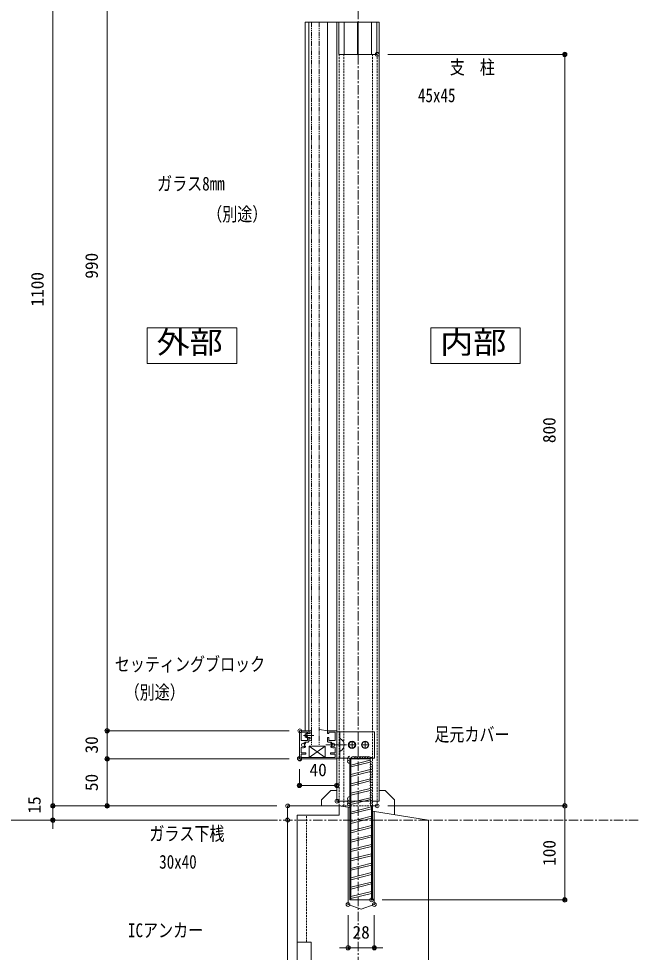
# Model space of a CAD drawing. Units: millimetres, scale not verified. Extents: x -1682 to 1682, y -1188 to 1188.
# Drawn here: x -279 to 380, y -620 to 374 of the extents above; entities that cross this region are included whole.
import ezdxf
from ezdxf.enums import TextEntityAlignment as Align

# ---------------------------------------------------------------- set-up
doc = ezdxf.new("R2010")
doc.units = ezdxf.units.MM
doc.header["$LTSCALE"] = 8
doc.header["$PDMODE"] = 32
doc.header["$PDSIZE"] = 4
for name, pattern in [('USER1', [2, 1.25, -0.25, 0.25, -0.25]), ('USER2', [1.25, 0.625, -0.125, 0.125, -0.125, 0.125, -0.125]), ('USER3', [0.375, 0.25, -0.125]), ('USER4', [2.3, 2, -0.1, 0.1, -0.1])]:
    doc.linetypes.add(name, pattern=pattern)
for name, color, linetype, lineweight in [('0-0_0', 7, 'Continuous', 18), ('0-1_DEFPOINTS', 7, 'Continuous', 18), ('0-3_MOJI', 7, 'Continuous', 18), ('0-4_アンカー', 4, 'Continuous', 18), ('0-6_6ﾊｯﾁﾝｸﾞ', 4, 'Continuous', 18), ('0-7_2躯体線', 4, 'Continuous', 18), ('0-8_3中心線', 2, 'USER1', 18), ('0-9_41ｱﾙﾐ', 6, 'Continuous', 18), ('0-A_1手摺寸法', 7, 'Continuous', 18), ('0-C_P4-12', 7, 'Continuous', 18), ('0-D_2a', 1, 'USER2', 18), ('1-0_KIJUN-A', 2, 'USER1', 18), ('1-2_2躯体隠れ', 6, 'USER3', 18), ('1-3_101', 7, 'Continuous', 18)]:
    doc.layers.add(name, color=color, linetype=linetype, lineweight=lineweight)
doc.layers.add('0-2_笠木', color=7, linetype='Continuous')
doc.styles.add('ＭＳ ゴシック', font='')
doc.styles.get('ＭＳ ゴシック').set_extended_font_data('MS Gothic')

# ---------------------------------------------------------------- blocks, each defined once
blk = doc.blocks.new('D31')
at = {"layer": '0-1_DEFPOINTS'}
blk.add_point((104.83, 1130.25), dxfattribs=at)
at = {"layer": '0-A_1手摺寸法'}
blk.add_line((81.83, 1130.25), (-514.28, 1130.25), dxfattribs=at)
blk = doc.blocks.new('_ORIGIN2')
at = {"layer": '0-0_0'}
blk.add_line((-1, 0), (-2, 0), dxfattribs=at)
for radius in [1, 0.5]:
    blk.add_circle((0, 0), radius, dxfattribs=at)
blk = doc.blocks.new('D32')
at = {"layer": '0-1_DEFPOINTS'}
for p in [(-394.76, 1160.25), (104.83, 1160.25)]:
    blk.add_point(p, dxfattribs=at)
at = {"layer": '0-A_1手摺寸法'}
for p, q in [((-394.76, 3351.05), (-394.76, 1169.45)), ((81.83, 1160.25), (-394.76, 1160.25))]:
    blk.add_line(p, q, dxfattribs=at)
at = {"layer": '0-A_1手摺寸法', "xscale": 4.6, "yscale": 4.6, "rotation": 270}
blk.add_blockref('_ORIGIN2', (-394.76, 1160.25), dxfattribs=at)
at = {"layer": '0-A_1手摺寸法', "style": 'ＭＳ ゴシック'}
blk.add_text('1100', height=26.98, rotation=90, dxfattribs=at).set_placement((-406.26, 2223.45), align=Align.BOTTOM_LEFT)
blk = doc.blocks.new('D33')
at = {"layer": '0-1_DEFPOINTS'}
for p in [(-279.33, 1320.25), (130.83, 1320.25)]:
    blk.add_point(p, dxfattribs=at)
at = {"layer": '0-A_1手摺寸法'}
for p, q in [((-279.33, 3291.05), (-279.33, 1329.45)), ((107.83, 1320.25), (-279.33, 1320.25))]:
    blk.add_line(p, q, dxfattribs=at)
at = {"layer": '0-A_1手摺寸法', "xscale": 4.6, "yscale": 4.6, "rotation": 270}
blk.add_blockref('_ORIGIN2', (-279.33, 1320.25), dxfattribs=at)
at = {"layer": '0-A_1手摺寸法', "style": 'ＭＳ ゴシック'}
blk.add_text('990', height=26.98, rotation=90, dxfattribs=at).set_placement((-290.83, 2282.65), align=Align.BOTTOM_LEFT)
blk = doc.blocks.new('D35')
at = {"layer": '0-1_DEFPOINTS'}
for p in [(130.83, 1260.25), (-279.33, 1160.25), (104.83, 1160.25)]:
    blk.add_point(p, dxfattribs=at)
at = {"layer": '0-A_1手摺寸法'}
for p, q in [((107.83, 1260.25), (-279.33, 1260.25)), ((-279.33, 1251.05), (-279.33, 1169.45)), ((81.83, 1160.25), (-279.33, 1160.25))]:
    blk.add_line(p, q, dxfattribs=at)
at = {"layer": '0-A_1手摺寸法', "xscale": 4.6, "yscale": 4.6}
for p, rotation in [((-279.33, 1260.25), 90), ((-279.33, 1160.25), 270)]:
    blk.add_blockref('_ORIGIN2', p, dxfattribs=dict(at, rotation=rotation))
at = {"layer": '0-A_1手摺寸法', "style": 'ＭＳ ゴシック'}
blk.add_text('50', height=26.98, rotation=90, dxfattribs=at).set_placement((-290.83, 1191.85), align=Align.BOTTOM_LEFT)
blk = doc.blocks.new('D36')
at = {"layer": '0-1_DEFPOINTS'}
for p in [(130.83, 1320.25), (-279.33, 1260.25), (130.83, 1260.25)]:
    blk.add_point(p, dxfattribs=at)
at = {"layer": '0-A_1手摺寸法'}
for p, q in [((-279.33, 1329.45), (-279.33, 1338.65)), ((107.83, 1320.25), (-279.33, 1320.25)), ((-279.33, 1320.25), (-279.33, 1260.25)), ((107.83, 1260.25), (-279.33, 1260.25)), ((-279.33, 1251.05), (-279.33, 1241.85))]:
    blk.add_line(p, q, dxfattribs=at)
at = {"layer": '0-A_1手摺寸法', "xscale": 4.6, "yscale": 4.6}
for p, rotation in [((-279.33, 1320.25), 270), ((-279.33, 1260.25), 90)]:
    blk.add_blockref('_ORIGIN2', p, dxfattribs=dict(at, rotation=rotation))
at = {"layer": '0-A_1手摺寸法', "style": 'ＭＳ ゴシック'}
blk.add_text('30', height=26.98, rotation=90, dxfattribs=at).set_placement((-290.83, 1271.85), align=Align.BOTTOM_LEFT)
blk = doc.blocks.new('D37')
at = {"layer": '0-1_DEFPOINTS'}
for p in [(104.83, 1160.25), (-394.76, 1130.25), (104.83, 1130.25)]:
    blk.add_point(p, dxfattribs=at)
at = {"layer": '0-A_1手摺寸法'}
for p, q in [((-394.76, 1169.45), (-394.76, 1178.65)), ((81.83, 1160.25), (-394.76, 1160.25)), ((-394.76, 1160.25), (-394.76, 1130.25)), ((-394.76, 1121.05), (-394.76, 1111.85))]:
    blk.add_line(p, q, dxfattribs=at)
at = {"layer": '0-A_1手摺寸法', "xscale": 4.6, "yscale": 4.6}
for p, rotation in [((-394.76, 1160.25), 270), ((-394.76, 1130.25), 90)]:
    blk.add_blockref('_ORIGIN2', p, dxfattribs=dict(at, rotation=rotation))
at = {"layer": '0-A_1手摺寸法', "style": 'ＭＳ ゴシック'}
blk.add_text('15', height=26.98, rotation=90, dxfattribs=at).set_placement((-412.68, 1143.89), align=Align.BOTTOM_LEFT)
blk = doc.blocks.new('D42')
at = {"layer": '0-1_DEFPOINTS'}
for p in [(104.83, 1130.25), (-514.28, 460.25), (214.83, 460.25)]:
    blk.add_point(p, dxfattribs=at)
at = {"layer": '0-A_1手摺寸法'}
for p, q in [((-514.28, 1121.05), (-514.28, 469.45)), ((191.83, 460.25), (-514.28, 460.25))]:
    blk.add_line(p, q, dxfattribs=at)
at = {"layer": '0-A_1手摺寸法', "xscale": 4.6, "yscale": 4.6}
for p, rotation in [((-514.28, 1130.25), 90), ((-514.28, 460.25), 270)]:
    blk.add_blockref('_ORIGIN2', p, dxfattribs=dict(at, rotation=rotation))
at = {"layer": '0-A_1手摺寸法', "style": 'ＭＳ ゴシック'}
blk.add_text('335', height=26.98, rotation=90, dxfattribs=at).set_placement((-525.78, 767.65), align=Align.BOTTOM_LEFT)
blk = doc.blocks.new('D46')
at = {"layer": '0-1_DEFPOINTS'}
for p in [(129.83, 1261.25), (129.83, 1204.01), (209.83, 1170.25)]:
    blk.add_point(p, dxfattribs=at)
at = {"layer": '0-A_1手摺寸法'}
for p, q in [((129.83, 1238.25), (129.83, 1204.01)), ((200.63, 1204.01), (139.03, 1204.01)), ((209.83, 1193.25), (209.83, 1204.01))]:
    blk.add_line(p, q, dxfattribs=at)
at = {"layer": '0-A_1手摺寸法', "xscale": 4.6, "yscale": 4.6, "rotation": 180}
blk.add_blockref('_ORIGIN2', (129.83, 1204.01), dxfattribs=at)
at = {"layer": '0-A_1手摺寸法', "xscale": 4.6, "yscale": 4.6}
blk.add_blockref('_ORIGIN2', (209.83, 1204.01), dxfattribs=at)
at = {"layer": '0-A_1手摺寸法', "style": 'ＭＳ ゴシック'}
blk.add_text('40', height=26.98, dxfattribs=at).set_placement((151.43, 1215.51), align=Align.BOTTOM_LEFT)
blk = doc.blocks.new('D11')
at = {"layer": '0-1_DEFPOINTS'}
for p in [(295.33, 2760.25), (694.6, 2760.25), (295.33, 1160.25)]:
    blk.add_point(p, dxfattribs=at)
at = {"layer": '0-A_1手摺寸法'}
for p, q in [((318.33, 2760.25), (694.6, 2760.25)), ((694.6, 1169.45), (694.6, 2751.05)), ((318.33, 1160.25), (694.6, 1160.25))]:
    blk.add_line(p, q, dxfattribs=at)
at = {"layer": '0-A_1手摺寸法', "xscale": 4.6, "yscale": 4.6}
for p, rotation in [((694.6, 2760.25), 90), ((694.6, 1160.25), 270)]:
    blk.add_blockref('_ORIGIN2', p, dxfattribs=dict(at, rotation=rotation))
at = {"layer": '0-A_1手摺寸法', "style": 'ＭＳ ゴシック'}
blk.add_text('800', height=26.98, rotation=90, dxfattribs=at).set_placement((683.1, 1932.65), align=Align.BOTTOM_LEFT)
blk = doc.blocks.new('A$C45EA3CD7')
at = {"layer": '0-9_41ｱﾙﾐ'}
for p, q in [((-21, 60), (-39, 60)), ((21, 60), (39, 60)), ((-40, 59), (-40, 31.039)), ((-36, 56), (-36, 40)), ((-23.4, 57), (-35, 57)), ((-22.4, 54), (-22.4, 56)), ((-20, 46), (-22.4, 46)), ((-22.4, 46), (-22.4, 40)), ((-20, 46), (-20, 37)), ((20, 46), (22.4, 46)), ((20, 46), (20, 37)), ((22.4, 54), (22.4, 56)), ((22.4, 46), (22.4, 40)), ((23.4, 57), (35, 57)), ((36, 56), (36, 40)), ((40, 59), (40, 31.039)), ((-39.4, 30), (-40, 31.039)), ((-39.4, 30), (-40, 28.961)), ((-40, 28.961), (-40, 1)), ((-36, 24.114), (-36, 13.4)), ((-23.4, 39), (-35, 39)), ((-28.2, 32.194), (-27.316, 32.704)), ((-28.2, 27.806), (-27.316, 27.296)), ((-21, 36), (-27.969, 36)), ((21, 36), (27.969, 36)), ((23.4, 39), (35, 39)), ((28.2, 32.194), (27.316, 32.704)), ((28.2, 27.806), (27.316, 27.296)), ((36, 24.114), (36, 13.4)), ((39.4, 30), (40, 31.039)), ((39.4, 30), (40, 28.961)), ((40, 28.961), (40, 1)), ((39, 0), (-39, 0)), ((-36, 9.6), (-36, 3.4)), ((-35.6, 13), (-26.4, 13)), ((-35.6, 10), (-26.4, 10)), ((35.6, 3), (-35.6, 3)), ((-26, 12.6), (-26, 10.4)), ((26, 12.6), (26, 10.4)), ((35.6, 13), (26.4, 13)), ((35.6, 10), (26.4, 10)), ((36, 9.6), (36, 3.4))]:
    blk.add_line(p, q, dxfattribs=at)
for points in [[(-20, 59), (-20, 54), (-22.4, 54)], [(20, 59), (20, 54), (22.4, 54)]]:
    blk.add_lwpolyline(points, dxfattribs=at)
for centre, radius in [((-32, 30), 3.5), ((-28.7, 33.06), 1), ((-28.7, 26.94), 1), ((-27.816, 33.57), 1), ((-27.816, 26.43), 1), ((27.816, 33.57), 1), ((27.816, 26.43), 1), ((28.7, 33.06), 1), ((28.7, 26.94), 1), ((32, 30), 3.5)]:
    blk.add_circle(centre, radius, dxfattribs=at)
for centre, radius, start, end in [((-39, 59), 1, 90, 180), ((-21, 59), 1, 0, 90), ((21, 59), 1, 90, 180), ((39, 59), 1, 0, 90), ((-35, 56), 1, 90, 180), ((-35, 40), 1, 180, 270), ((-23.4, 56), 1, 0, 90), ((-23.4, 40), 1, 270, 0), ((23.4, 56), 1, 90, 180), ((23.4, 40), 1, 180, 270), ((35, 56), 1, 0, 90), ((35, 40), 1, 270, 0), ((-35.6, 24.114), 0.4, 58.55102, 180), ((-32, 30), 6.5, 238.55102, 319.52432), ((-27.969, 35.6), 0.4, 90, 234.25198), ((-32, 30), 6.5, 40.47568, 54.25198), ((-21, 37), 1, 270, 0), ((21, 37), 1, 180, 270), ((32, 30), 6.5, 125.74802, 139.52432), ((32, 30), 6.5, 220.47568, 301.44898), ((27.969, 35.6), 0.4, 305.74802, 90), ((35.6, 24.114), 0.4, 0, 121.44898), ((-39, 1), 1, 180, 270), ((-35.6, 13.4), 0.4, 180, 270), ((-35.6, 9.6), 0.4, 90, 180), ((-35.6, 3.4), 0.4, 180, 270), ((-26.4, 12.6), 0.4, 0, 90), ((-26.4, 10.4), 0.4, 270, 0), ((26.4, 12.6), 0.4, 90, 180), ((26.4, 10.4), 0.4, 180, 270), ((35.6, 13.4), 0.4, 270, 0), ((35.6, 9.6), 0.4, 0, 90), ((35.6, 3.4), 0.4, 270, 0), ((39, 1), 1, 270, 0)]:
    blk.add_arc(centre, radius, start, end, dxfattribs=at)
blk = doc.blocks.new('hbk-145')
at = {"layer": '0-A_1手摺寸法', "color": 3}
for p, q in [((-11.6, 0), (11.6, 0)), ((-11.6, 0), (-10, -6)), ((0, 4.729), (0, -16.998)), ((11.6, 0), (10, -6)), ((-10, -6), (-7.4, -6)), ((-7.4, -3), (-4, -3)), ((-7.4, -3), (-7.4, -6)), ((-3, -13.4), (-5.152, -10.463)), ((-4.78, -10.025), (-2, -11.4)), ((-4, -3), (-4, -8.4)), ((-4, -8.4), (-2.5, -8.4)), ((-3, -13.4), (3, -13.4)), ((-2, -11.4), (-2.5, -8.4)), ((2, -11.4), (2.5, -8.4)), ((2, -11.4), (4.78, -10.025)), ((2.5, -8.4), (4, -8.4)), ((3, -13.4), (5.152, -10.463)), ((4, -3), (7.4, -3)), ((4, -3), (4, -8.4)), ((7.4, -3), (7.4, -6)), ((7.4, -6), (10, -6))]:
    blk.add_line(p, q, dxfattribs=at)
for centre, start, end in [((-4.9, -10.3), 66.37062, 212.90524), ((4.9, -10.3), 327.09476, 113.62938)]:
    blk.add_arc(centre, 0.3, start, end, dxfattribs=at)
blk = doc.blocks.new('D95')
at = {"layer": '0-1_DEFPOINTS'}
for p in [(233.33, 950.44), (289.33, 950.44), (289.33, 858.29)]:
    blk.add_point(p, dxfattribs=at)
at = {"layer": '0-A_1手摺寸法'}
for p, q in [((233.33, 927.44), (233.33, 858.29)), ((289.33, 927.44), (289.33, 858.29)), ((224.13, 858.29), (214.93, 858.29)), ((233.33, 858.29), (289.33, 858.29)), ((298.53, 858.29), (307.73, 858.29))]:
    blk.add_line(p, q, dxfattribs=at)
at = {"layer": '0-A_1手摺寸法', "xscale": 4.6, "yscale": 4.6}
blk.add_blockref('_ORIGIN2', (233.33, 858.29), dxfattribs=at)
at = {"layer": '0-A_1手摺寸法', "xscale": 4.6, "yscale": 4.6, "rotation": 180}
blk.add_blockref('_ORIGIN2', (289.33, 858.29), dxfattribs=at)
at = {"layer": '0-A_1手摺寸法', "style": 'ＭＳ ゴシック'}
blk.add_text('28', height=26.98, dxfattribs=at).set_placement((242.93, 869.79), align=Align.BOTTOM_LEFT)
blk = doc.blocks.new('D96')
at = {"layer": '0-1_DEFPOINTS'}
for p in [(295.33, 1160.25), (283.33, 960.25), (694.6, 960.25)]:
    blk.add_point(p, dxfattribs=at)
at = {"layer": '0-A_1手摺寸法'}
for p, q in [((318.33, 1160.25), (694.6, 1160.25)), ((694.6, 1151.05), (694.6, 969.45)), ((306.33, 960.25), (694.6, 960.25))]:
    blk.add_line(p, q, dxfattribs=at)
at = {"layer": '0-A_1手摺寸法', "xscale": 4.6, "yscale": 4.6}
for p, rotation in [((694.6, 1160.25), 90), ((694.6, 960.25), 270)]:
    blk.add_blockref('_ORIGIN2', p, dxfattribs=dict(at, rotation=rotation))
at = {"layer": '0-A_1手摺寸法', "style": 'ＭＳ ゴシック'}
blk.add_text('100', height=26.98, rotation=90, dxfattribs=at).set_placement((683.1, 1032.65), align=Align.BOTTOM_LEFT)

msp = doc.modelspace()

# ---------------------------------------------------------------- linework, layer by layer
at = {"layer": '0-0_0'}
for p, q in [((25.469, 369.752), (25.469, -384.39)), ((29.469, 369.752), (29.469, -384.39)), ((49.469, 369.752), (49.469, -384.39)), ((59.469, 369.752), (59.469, -459.39)), ((104.469, 369.752), (104.469, -459.39)), ((50.048, -384.39), (40.469, -383.031)), ((42.842, -457.855), (52.842, -447.855)), ((52.842, -447.855), (59.342, -447.855)), ((104.342, -447.855), (110.842, -447.855)), ((120.842, -457.855), (110.842, -447.855)), ((42.842, -457.855), (42.842, -464.39)), ((120.842, -457.855), (120.842, -473.686))]:
    msp.add_line(p, q, dxfattribs=at)
at = {"layer": '0-0_0', "linetype": 'USER4'}
msp.add_line((59.469, -459.39), (104.469, -459.39), dxfattribs=at)
at = {"layer": '0-1_DEFPOINTS'}
msp.add_line((25.469, 369.752), (104.469, 369.752), dxfattribs=at)
at = {"layer": '0-4_アンカー', "linetype": 'USER3'}
for p, q in [((61.719, 335.61), (61.719, -464.39)), ((102.219, 335.61), (61.719, 335.61)), ((66.719, 335.61), (66.719, -464.39)), ((97.219, 335.61), (97.219, -464.39)), ((102.219, 335.61), (102.219, -464.39)), ((61.719, -464.39), (102.219, -464.39))]:
    msp.add_line(p, q, dxfattribs=at)
at = {"layer": '0-4_アンカー'}
for p, q in [((73.219, -414.39), (94.853, -414.39)), ((73.219, -414.39), (73.219, -564.39)), ((74.219, -414.39), (74.219, -564.39)), ((94.728, -415.737), (74.219, -420.864)), ((94.698, -417.806), (74.219, -422.925)), ((94.741, -425.734), (74.219, -430.864)), ((95.025, -427.724), (74.219, -432.925)), ((94.994, -435.67), (74.219, -440.864)), ((94.757, -437.791), (74.219, -442.925)), ((94.709, -445.742), (74.219, -450.864)), ((94.714, -447.802), (74.219, -452.925)), ((94.775, -455.725), (74.219, -460.864)), ((95.068, -457.713), (74.219, -462.925)), ((96.219, -465.364), (74.219, -470.864)), ((96.219, -464.39), (96.219, -564.39)), ((97.219, -464.39), (97.219, -564.39)), ((96.219, -467.425), (74.219, -472.925)), ((96.219, -475.364), (74.219, -480.864)), ((96.219, -477.425), (74.219, -482.925)), ((96.219, -485.364), (74.219, -490.864)), ((96.219, -487.425), (74.219, -492.925)), ((96.219, -495.364), (74.219, -500.864)), ((96.219, -497.425), (74.219, -502.925)), ((96.219, -505.364), (74.219, -510.864)), ((96.219, -507.425), (74.219, -512.925)), ((96.219, -515.364), (74.219, -520.864)), ((96.219, -517.425), (74.219, -522.925)), ((96.219, -525.364), (74.219, -530.864)), ((96.219, -527.425), (74.219, -532.925)), ((96.219, -535.364), (74.219, -540.864)), ((96.219, -537.425), (74.219, -542.925)), ((96.219, -545.364), (74.219, -550.864)), ((96.219, -547.425), (74.219, -552.925)), ((96.219, -555.364), (74.219, -560.864)), ((73.219, -564.39), (97.219, -564.39)), ((96.219, -557.425), (74.219, -562.925))]:
    msp.add_line(p, q, dxfattribs=at)
for centre, start, end in [((73.219, -414.12), 90, 270), ((73.219, -416.859), 147.23119, 270), ((76.75, -414.39), 0, 180), ((79.489, -414.39), 0, 122.76881), ((82.229, -414.39), 0, 122.76881), ((84.968, -414.39), 0, 122.76881), ((87.708, -414.39), 0, 122.76881), ((90.447, -414.39), 0, 122.76881), ((93.187, -414.39), 22.73398, 122.76881), ((97.219, -415.288), 90, 270), ((97.219, -418.028), 147.23119, 270), ((97.219, -420.767), 147.23119, 270), ((97.219, -423.507), 147.23119, 270), ((97.219, -426.246), 147.23119, 270), ((97.219, -428.986), 147.23119, 270), ((97.219, -431.725), 147.23119, 270), ((97.219, -434.464), 147.23119, 270), ((97.219, -437.204), 147.23119, 270), ((97.219, -439.943), 147.23119, 270), ((97.219, -442.683), 147.23119, 270), ((97.219, -445.422), 147.23119, 270), ((97.219, -448.162), 147.23119, 270), ((73.219, -456.921), 90, 270), ((97.219, -450.901), 147.23119, 270), ((97.219, -453.641), 147.23119, 270), ((97.219, -456.38), 147.23119, 270), ((73.219, -459.66), 147.23119, 270), ((73.219, -462.4), 147.23119, 231.85813), ((97.219, -459.12), 147.23119, 270), ((97.219, -461.859), 147.23119, 270)]:
    msp.add_arc(centre, 2.531, start, end, dxfattribs=at)
at = {"layer": '0-6_6ﾊｯﾁﾝｸﾞ'}
for p, q in [((75.469, -395.99), (75.469, -402.79)), ((89.469, -395.99), (89.469, -402.79)), ((72.069, -399.39), (78.869, -399.39)), ((86.069, -399.39), (92.869, -399.39))]:
    msp.add_line(p, q, dxfattribs=at)
for centre, radius in [((75.469, -399.39), 4), ((75.469, -399.39), 3.4), ((89.469, -399.39), 4), ((89.469, -399.39), 3.4)]:
    msp.add_circle(centre, radius, dxfattribs=at)
at = {"layer": '0-7_2躯体線'}
for p, q in [((62.469, -392.64), (62.469, -406.14)), ((62.969, -392.64), (62.469, -392.64)), ((47.529, -399.39), (69.785, -399.39)), ((62.969, -406.14), (62.469, -406.14)), ((6.969, -819.39), (6.969, -464.39)), ((6.969, -464.39), (61.969, -464.39)), ((61.969, -464.39), (73.219, -466.166)), ((61.969, -464.39), (61.969, -474.39)), ((71.219, -465.85), (71.219, -569.294)), ((16.969, -804.39), (16.969, -474.39)), ((16.969, -474.39), (61.969, -474.39)), ((97.219, -469.956), (156.969, -479.39)), ((99.219, -470.272), (99.219, -569.294)), ((156.969, -664.39), (156.969, -479.39)), ((85.219, -574.39), (71.219, -569.294)), ((85.219, -574.39), (99.219, -569.294)), ((16.969, -609.39), (31.969, -609.39)), ((31.969, -629.39), (31.969, -609.39))]:
    msp.add_line(p, q, dxfattribs=at)
msp.add_arc((59.274, -399.39), 7.695, 298.69866, 61.30134, dxfattribs=at)
at = {"layer": '0-8_3中心線'}
msp.add_line((81.969, 702.96), (81.969, -731.182), dxfattribs=at)
at = {"layer": '0-9_41ｱﾙﾐ'}
for p, q in [((61.469, 369.752), (61.469, 335.61)), ((67.219, 369.752), (67.219, 335.61)), ((81.419, 369.752), (81.419, 335.61)), ((82.019, 369.752), (82.019, 335.61)), ((96.219, 369.752), (96.219, 335.61)), ((101.969, 369.752), (101.969, 335.61)), ((101.969, 335.61), (61.469, 335.61))]:
    msp.add_line(p, q, dxfattribs=at)
at = {"layer": '0-A_1手摺寸法', "color": 3}
for p, q in [((59.469, -385.39), (99.469, -385.39)), ((59.469, -385.39), (59.469, -413.39)), ((62.469, -413.39), (62.469, -385.39)), ((99.469, -385.39), (99.469, -413.39)), ((47.001, -400.89), (29.937, -412.89)), ((29.937, -400.89), (47.001, -412.89)), ((59.469, -413.39), (99.469, -413.39))]:
    msp.add_line(p, q, dxfattribs=at)
msp.add_lwpolyline([(47.001, -400.89), (29.937, -400.89), (29.937, -412.89), (47.001, -412.89)], close=True, dxfattribs=at)
at = {"layer": '0-C_P4-12'}
for p, q in [((-142.468, 44.642), (-142.468, 6.632)), ((159.185, 44.642), (159.185, 6.632))]:
    msp.add_line(p, q, dxfattribs=at)
for points in [[(-142.468, 6.632), (-47.142, 6.632), (-47.142, 44.642), (-142.468, 44.642)], [(159.185, 6.632), (254.511, 6.632), (254.511, 44.642), (159.185, 44.642)]]:
    msp.add_lwpolyline(points, dxfattribs=at)
at = {"layer": '0-D_2a'}
for p, q in [((32.469, 369.752), (32.469, -400.89)), ((40.469, 369.752), (40.469, -400.89))]:
    msp.add_line(p, q, dxfattribs=at)
at = {"layer": '1-0_KIJUN-A'}
msp.add_line((380.123, -479.39), (-415.705, -479.39), dxfattribs=at)
at = {"layer": '1-2_2躯体隠れ'}
msp.add_line((26.969, -609.39), (26.969, -474.39), dxfattribs=at)
at = {"layer": '1-3_101'}
msp.add_line((59.469, -385.39), (59.469, -413.39), dxfattribs=at)

# ---------------------------------------------------------------- block references
at = {"layer": '0-2_笠木', "xscale": 0.5, "yscale": 0.5}
msp.add_blockref('A$C45EA3CD7', (39.469, -414.39), dxfattribs=at)
at = {"layer": '0-A_1手摺寸法', "xscale": 0.5, "yscale": 0.5}
for name in ['D31', 'D32', 'D33', 'D11', 'D36', 'D35', 'D46', 'D37', 'D96', 'D42', 'D95']:
    msp.add_blockref(name, (-45.445, -1044.515), dxfattribs=at)
at = {"layer": '0-A_1手摺寸法', "xscale": 0.5, "yscale": 0.5, "rotation": 270}
msp.add_blockref('hbk-145', (32.469, -389.39), dxfattribs=at)

# ---------------------------------------------------------------- texts
at = {"layer": '0-0_0', "style": 'ＭＳ ゴシック', "width": 0.8}
msp.add_text('ICアンカー ', height=14.66, dxfattribs=at).set_placement((-162.861, -608.486), align=Align.BOTTOM_LEFT)
at = {"layer": '0-3_MOJI', "style": 'ＭＳ ゴシック', "width": 0.8}
for s, p in [('支\u3000柱', (179.534, 310.245)), ('45x45', (145.659, 280.313)), ('ガラス8mm', (-131.926, 186.314)), ('（別途）', (-78.586, 153.823)), ('セッティングブロック', (-176.968, -325.212)), ('（別途）', (-166.467, -355.144)), ('足元カバー', (163.03, -399.954)), ('ガラス下桟', (-140.183, -505.629)), ('30x40', (-129.682, -535.561))]:
    msp.add_text(s, height=14.66, dxfattribs=at).set_placement(p, align=Align.BOTTOM_LEFT)
at = {"layer": '0-C_P4-12', "style": 'ＭＳ ゴシック', "width": 1.1}
for s, p in [('外部', (-132.408, 10.264)), ('内部', (169.244, 10.265))]:
    msp.add_text(s, height=23.46, dxfattribs=at).set_placement(p, align=Align.BOTTOM_LEFT)

doc.saveas('drawing.dxf')
